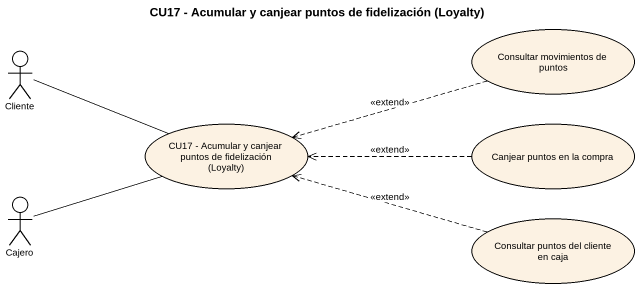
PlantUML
@startuml
title CU17 - Acumular y canjear puntos de fidelización (Loyalty)
actor Cliente
usecase "Consultar movimientos de puntos" as Consultar_movimientos_de
usecase "CU17 - Acumular y canjear puntos de fidelización (Loyalty)" as CU17_Acumular_y_canjear
usecase "Canjear puntos en la compra" as Canjear_puntos_en_la_compra
actor Cajero
usecase "Consultar puntos del cliente en caja" as Consultar_puntos_del
Cliente -right- CU17_Acumular_y_canjear
Consultar_movimientos_de .left.> CU17_Acumular_y_canjear : <<extend>>
Canjear_puntos_en_la_compra .left.> CU17_Acumular_y_canjear : <<extend>>
Cajero -right- CU17_Acumular_y_canjear
Consultar_puntos_del .left.> CU17_Acumular_y_canjear : <<extend>>
@enduml
